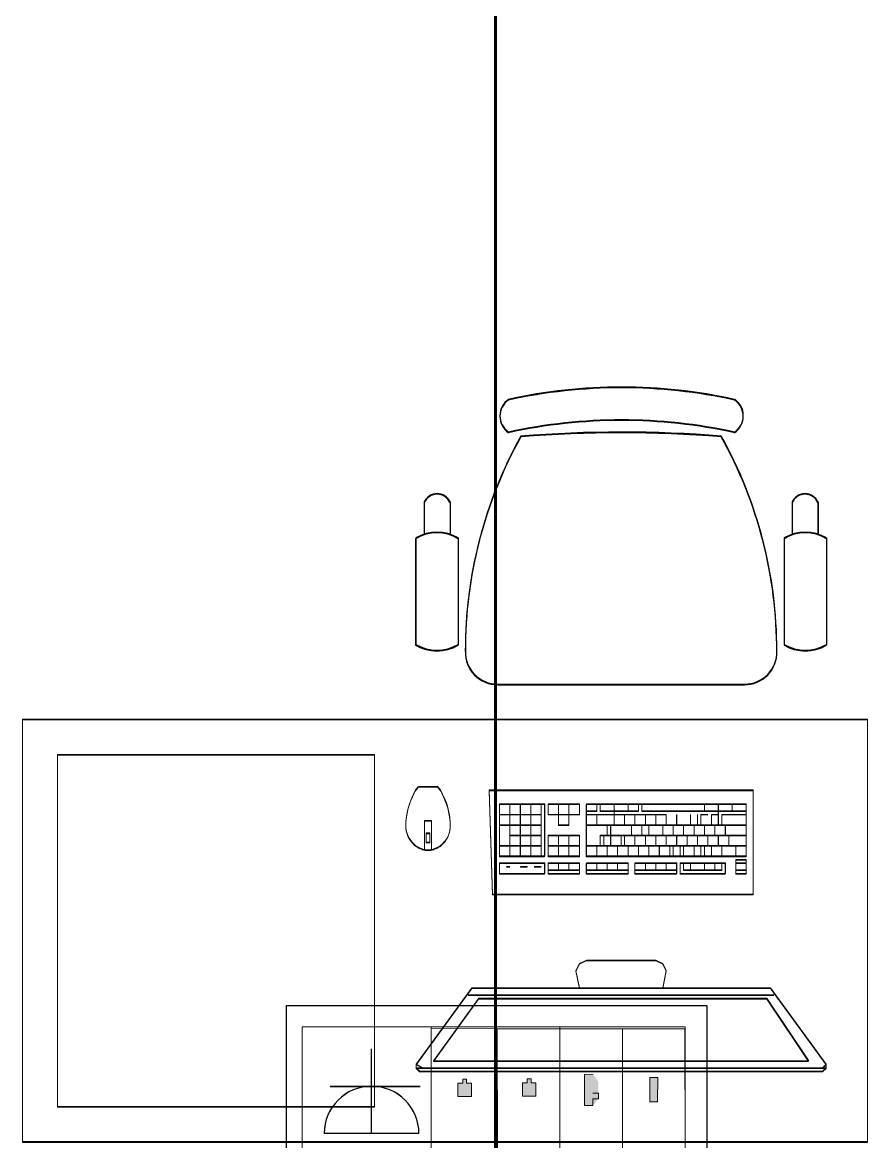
# Model space of a CAD drawing. Header units: millimetres. Extents: x -32 to 417638015, y -35 to 175284279.
# Drawn here: x 216946 to 218146, y 57085 to 58675 of the extents above; entities that cross this region are included whole.
import ezdxf

# ---------------------------------------------------------------- set-up
doc = ezdxf.new("R2010")
doc.units = ezdxf.units.MM
for name, color, linetype, lineweight in [('_ЭМ_В полу', 26, 'Кабель в трубе', 60), ('_ЭМ_ТХобщее_слой', 7, 'Continuous', 30), ('ТХ', 5, 'Continuous', 0), ('ШТРИХОВКА', 252, 'Continuous', 15), ('Электро', 250, 'Continuous', 25), ('ЭОМ_Кабель для СУП', 150, 'Continuous', 9)]:
    doc.layers.add(name, color=color, linetype=linetype, lineweight=lineweight)
for name, color, linetype in [('PDF _СС_розетки', 7, 'Continuous'), ('ВНУТРЯНКА', 1, 'Continuous'), ('ЭОМ_Лотки рабочие', 5, 'Continuous')]:
    doc.layers.add(name, color=color, linetype=linetype)
doc.layers.add('PDF _ЭОМ _розетки', color=7, linetype='Continuous', true_color=0xeb0000)
doc.styles.add('ELine', font='txt.shx')
doc.linetypes.add('TRAY', pattern='A,12.119257,["_",ELine,S=4.5,R=90,X=0,Y=-1.555839],0.750382,["_",ELine,S=4.5,R=0,X=0,Y=-0.805849],1.314849,["_",ELine,S=4.5,R=0,X=0,Y=-0.805849],2.250029,["_",ELine,S=4.5,R=90,X=0,Y=-1.555839],13.565483', length=30)
doc.linetypes.add('Кабель в трубе', pattern='A,8,[133,ltypeshp.shx,S=1,R=0,X=10,Y=1.3],-3,[130,ltypeshp.shx,S=1.5,R=-45,X=-1.5,Y=0],8', length=19)

# ---------------------------------------------------------------- blocks, each defined once
blk = doc.blocks.new('ТХ 1 этаж.')
at = {"color": 252, "linetype": 'Continuous', "true_color": 0x939598}
for p, q in [((55235.2, 4858.9), (55235.2, 4813.3)), ((55272, 4858.8), (55272, 4813.1)), ((55757.7, 4858.8), (55757.7, 4813.1)), ((55794.4, 4858.9), (55794.4, 4813.3)), ((55223.2, 4807.5), (55223.2, 4656.3)), ((55283.4, 4807.5), (55283.4, 4656.3)), ((55746.2, 4807.5), (55746.2, 4656.3)), ((55806.4, 4807.5), (55806.4, 4656.3)), ((55339.7, 4600), (55689.9, 4600))]:
    blk.add_line(p, q, dxfattribs=at)
for centre, radius, start, end in [((55515.5, 4274.3), 747.5, 77.602, 102.3978), ((55370.9, 4981.2), 28.1, 124.2915, 235.7083), ((55660.2, 4981.2), 28.1, 304.2901, 55.7096), ((55515.5, 4227.9), 747.5, 77.602, 102.3978), ((55918.2, 4648.5), 624.5, 150.9068, 180.1215), ((55515.5, 3196), 1761.9, 85.3938, 94.6546), ((55111.4, 4648.5), 624.5, 359.878, 29.1059), ((55253.6, 4850.3), 20.2, 24.8955, 155.3354), ((55776, 4850.4), 20.2, 24.8955, 155.3354), ((55253.3, 4757.4), 58.4, 58.951, 121.0488), ((55776.3, 4757.4), 58.4, 58.951, 121.0488), ((55253.3, 4706.3), 58.4, 238.951, 301.0488), ((55339.1, 4645.4), 45.4, 177.8135, 270.7479), ((55690.5, 4645.4), 45.4, 269.2519, 2.1866), ((55776.3, 4706.3), 58.4, 238.951, 301.0488)]:
    blk.add_arc(centre, radius, start, end, dxfattribs=at)
at = {"layer": 'ТХ', "color": 252, "linetype": 'Continuous', "ltscale": 100, "true_color": 0x939598}
for p, q in [((55228, 4454.4), (55238.7, 4454.4)), ((55238.7, 4454.4), (55253.4, 4454.4)), ((55455.6, 4202.9), (55450.7, 4193)), ((55455.6, 4202.9), (55450.7, 4193)), ((55465.5, 4207.8), (55455.6, 4202.9)), ((55465.5, 4207.8), (55455.6, 4202.9)), ((55465.5, 4207.8), (55514.8, 4207.8)), ((55465.5, 4207.8), (55514.8, 4207.8)), ((55514.8, 4207.8), (55564.1, 4207.8)), ((55514.8, 4207.8), (55564.1, 4207.8)), ((55564.1, 4207.8), (55574, 4202.9)), ((55564.1, 4207.8), (55574, 4202.9)), ((55574, 4202.9), (55578.9, 4193)), ((55574, 4202.9), (55578.9, 4193)), ((55450.7, 4193), (55455.6, 4168.4)), ((55578.9, 4193), (55574, 4168.4))]:
    blk.add_line(p, q, dxfattribs=at)
at = {"layer": 'ТХ', "color": 252, "true_color": 0x939598}
for points in [[(55864.8, 3950), (54664.8, 3950), (54664.8, 4550), (55864.8, 4550)], [(55164.8, 4500), (54714.8, 4500), (54714.8, 4000), (55164.8, 4000)], [(55238, 4375.5), (55238, 4388.4), (55243.4, 4388.4), (55243.4, 4375.5)]]:
    blk.add_lwpolyline(points, close=True, dxfattribs=at)
at = {"layer": 'ТХ', "color": 252, "linetype": 'Continuous', "ltscale": 100, "true_color": 0x939598}
for points in [[(55327.4, 4449.5), (55702.2, 4449.5)], [(55702.2, 4301.5), (55332.4, 4301.5), (55327.4, 4449.5)], [(55702.2, 4449.5), (55702.2, 4301.5)], [(55342.2, 4429.7), (55342.2, 4355.8)], [(55406.3, 4429.7), (55342.2, 4429.7)], [(55342.2, 4429.7), (55342.2, 4370.6)], [(55357, 4429.7), (55342.2, 4429.7)], [(55357, 4370.6), (55357, 4429.7)], [(55357, 4429.7), (55371.8, 4429.7)], [(55357, 4415), (55357, 4429.7)], [(55371.8, 4429.7), (55371.8, 4415)], [(55371.8, 4429.7), (55371.8, 4415)], [(55401.4, 4429.7), (55376.7, 4429.7)], [(55386.6, 4429.7), (55386.6, 4355.8)], [(55401.4, 4415), (55401.4, 4429.7)], [(55406.3, 4355.8), (55406.3, 4429.7)], [(55411.3, 4429.7), (55440.8, 4429.7)], [(55411.3, 4419.9), (55411.3, 4429.7)], [(55411.3, 4429.7), (55411.3, 4415)], [(55455.6, 4429.7), (55411.3, 4429.7)], [(55426, 4415), (55426, 4429.7)], [(55440.8, 4429.7), (55440.8, 4419.9)], [(55440.8, 4400.2), (55440.8, 4429.7)], [(55445.8, 4429.7), (55455.6, 4429.7)], [(55455.6, 4429.7), (55455.6, 4419.9)], [(55455.6, 4415), (55455.6, 4429.7)], [(55465.5, 4429.7), (55465.5, 4355.8)], [(55692.4, 4429.7), (55465.5, 4429.7)], [(55465.5, 4429.7), (55480.3, 4429.7)], [(55465.5, 4419.9), (55465.5, 4429.7)], [(55480.3, 4419.9), (55465.5, 4419.9)], [(55480.3, 4429.7), (55480.3, 4419.9)], [(55485.2, 4429.7), (55505, 4429.7)], [(55485.2, 4419.9), (55485.2, 4429.7)], [(55505, 4419.9), (55485.2, 4419.9)], [(55505, 4429.7), (55539.5, 4429.7)], [(55505, 4429.7), (55505, 4400.2)], [(55505, 4419.9), (55505, 4429.7)], [(55539.5, 4419.9), (55505, 4419.9)], [(55524.7, 4419.9), (55524.7, 4429.7)], [(55524.7, 4429.7), (55524.7, 4419.9)], [(55539.5, 4429.7), (55539.5, 4419.9)], [(55544.4, 4429.7), (55544.4, 4419.9)], [(55633.2, 4429.7), (55544.4, 4429.7)], [(55544.4, 4419.9), (55633.2, 4419.9)], [(55633.2, 4429.7), (55652.9, 4429.7)], [(55633.2, 4419.9), (55633.2, 4429.7)], [(55633.2, 4419.9), (55633.2, 4429.7)], [(55692.4, 4419.9), (55633.2, 4419.9)], [(55652.9, 4429.7), (55692.4, 4429.7)], [(55652.9, 4400.2), (55652.9, 4429.7)], [(55652.9, 4429.7), (55652.9, 4419.9)], [(55672.6, 4429.7), (55672.6, 4419.9)], [(55692.4, 4355.8), (55692.4, 4429.7)], [(55692.4, 4429.7), (55692.4, 4419.9)], [(55342.2, 4415), (55371.8, 4415)], [(55357, 4370.6), (55357, 4415)], [(55371.8, 4370.6), (55371.8, 4415)], [(55371.8, 4415), (55401.4, 4415)], [(55376.7, 4415), (55401.4, 4415)], [(55401.4, 4415), (55401.4, 4370.6)], [(55411.3, 4415), (55426, 4415)], [(55411.3, 4415), (55455.6, 4415)], [(55426, 4400.2), (55426, 4415)], [(55440.8, 4400.2), (55426, 4400.2), (55426, 4415)], [(55440.8, 4415), (55440.8, 4400.2)], [(55465.5, 4400.2), (55465.5, 4415)], [(55505, 4415), (55465.5, 4415)], [(55480.3, 4400.2), (55505, 4400.2), (55505, 4415)], [(55480.3, 4415), (55480.3, 4400.2)], [(55480.3, 4415), (55480.3, 4400.2)], [(55505, 4415), (55534.5, 4415)], [(55519.7, 4400.2), (55519.7, 4415)], [(55534.5, 4400.2), (55534.5, 4415)], [(55534.5, 4415), (55578.9, 4415)], [(55549.3, 4400.2), (55549.3, 4415)], [(55564.1, 4400.2), (55564.1, 4415)], [(55578.9, 4400.2), (55578.9, 4415)], [(55593.7, 4415), (55593.7, 4400.2)], [(55613.4, 4400.2), (55613.4, 4415)], [(55623.3, 4415), (55623.3, 4400.2)], [(55628.2, 4415), (55638.1, 4415)], [(55628.2, 4400.2), (55628.2, 4415)], [(55643, 4415), (55652.9, 4415)], [(55643, 4400.2), (55643, 4415)], [(55657.8, 4415), (55657.8, 4400.2)], [(55692.4, 4415), (55657.8, 4415)], [(55692.4, 4400.2), (55692.4, 4415)], [(55342.2, 4400.2), (55357, 4400.2)], [(55386.6, 4400.2), (55357, 4400.2)], [(55401.4, 4400.2), (55386.6, 4400.2)], [(55440.8, 4400.2), (55426, 4400.2)], [(55465.5, 4400.2), (55495.1, 4400.2)], [(55480.3, 4400.2), (55465.5, 4400.2)], [(55465.5, 4370.6), (55465.5, 4400.2)], [(55495.1, 4400.2), (55495.1, 4385.4), (55485.2, 4385.4), (55485.2, 4370.6)], [(55500, 4385.4), (55500, 4400.2)], [(55500, 4400.2), (55509.9, 4400.2)], [(55623.3, 4400.2), (55505, 4400.2)], [(55509.9, 4400.2), (55618.4, 4400.2)], [(55529.6, 4385.4), (55529.6, 4400.2)], [(55549.3, 4400.2), (55534.5, 4400.2)], [(55544.4, 4385.4), (55544.4, 4400.2)], [(55554.3, 4400.2), (55554.3, 4385.4)], [(55574, 4385.4), (55574, 4400.2)], [(55588.8, 4385.4), (55588.8, 4400.2)], [(55618.4, 4400.2), (55633.2, 4400.2)], [(55618.4, 4385.4), (55618.4, 4400.2)], [(55628.2, 4400.2), (55662.8, 4400.2)], [(55633.2, 4400.2), (55633.2, 4385.4)], [(55648, 4400.2), (55648, 4385.4)], [(55648, 4385.4), (55648, 4400.2)], [(55657.8, 4400.2), (55692.4, 4400.2)], [(55692.4, 4400.2), (55662.8, 4400.2)], [(55662.8, 4400.2), (55662.8, 4385.4)], [(55662.8, 4400.2), (55662.8, 4385.4)], [(55667.7, 4370.6), (55692.4, 4370.6), (55692.4, 4385.4), (55692.4, 4400.2)], [(55357, 4385.4), (55371.8, 4385.4)], [(55371.8, 4385.4), (55401.4, 4385.4)], [(55411.3, 4370.6), (55411.3, 4385.4)], [(55411.3, 4385.4), (55411.3, 4355.8)], [(55411.3, 4385.4), (55455.6, 4385.4)], [(55455.6, 4385.4), (55411.3, 4385.4)], [(55426, 4385.4), (55426, 4370.6)], [(55440.8, 4385.4), (55440.8, 4355.8)], [(55455.6, 4355.8), (55455.6, 4385.4)], [(55455.6, 4385.4), (55455.6, 4370.6)], [(55524.7, 4385.4), (55490.2, 4385.4)], [(55490.2, 4370.6), (55490.2, 4385.4)], [(55500, 4385.4), (55500, 4370.6)], [(55514.8, 4370.6), (55514.8, 4385.4)], [(55519.7, 4370.6), (55519.7, 4385.4)], [(55519.7, 4385.4), (55549.3, 4385.4)], [(55544.4, 4385.4), (55524.7, 4385.4)], [(55534.5, 4385.4), (55534.5, 4370.6)], [(55648, 4385.4), (55544.4, 4385.4)], [(55549.3, 4370.6), (55549.3, 4385.4)], [(55549.3, 4385.4), (55549.3, 4370.6)], [(55564.1, 4370.6), (55564.1, 4385.4)], [(55578.9, 4370.6), (55578.9, 4385.4)], [(55593.7, 4385.4), (55593.7, 4370.6)], [(55593.7, 4370.6), (55593.7, 4385.4)], [(55608.5, 4370.6), (55608.5, 4385.4)], [(55623.3, 4370.6), (55623.3, 4385.4)], [(55662.8, 4385.4), (55638.1, 4385.4)], [(55638.1, 4370.6), (55638.1, 4385.4)], [(55638.1, 4385.4), (55638.1, 4370.6)], [(55652.9, 4385.4), (55667.7, 4385.4)], [(55652.9, 4370.6), (55652.9, 4385.4)], [(55662.8, 4385.4), (55692.4, 4385.4)], [(55667.7, 4385.4), (55667.7, 4370.6)], [(55667.7, 4385.4), (55667.7, 4370.6)], [(55692.4, 4385.4), (55667.7, 4385.4)], [(55342.2, 4370.6), (55386.6, 4370.6)], [(55342.2, 4355.8), (55342.2, 4370.6)], [(55342.2, 4370.6), (55357, 4370.6)], [(55357, 4370.6), (55357, 4355.8)], [(55371.8, 4370.6), (55361.9, 4370.6)], [(55371.8, 4370.6), (55371.8, 4355.8)], [(55401.4, 4370.6), (55376.7, 4370.6)], [(55391.5, 4370.6), (55401.4, 4370.6)], [(55401.4, 4370.6), (55401.4, 4355.8)], [(55411.3, 4355.8), (55411.3, 4370.6)], [(55455.6, 4370.6), (55411.3, 4370.6)], [(55426, 4370.6), (55426, 4355.8)], [(55455.6, 4370.6), (55455.6, 4355.8)], [(55465.5, 4370.6), (55480.3, 4370.6)], [(55465.5, 4355.8), (55465.5, 4370.6)], [(55485.2, 4370.6), (55465.5, 4370.6)], [(55480.3, 4355.8), (55480.3, 4370.6)], [(55480.3, 4370.6), (55495.1, 4370.6)], [(55514.8, 4370.6), (55490.2, 4370.6)], [(55495.1, 4370.6), (55539.5, 4370.6)], [(55495.1, 4355.8), (55495.1, 4370.6)], [(55549.3, 4370.6), (55519.7, 4370.6)], [(55524.7, 4370.6), (55524.7, 4355.8)], [(55608.5, 4370.6), (55539.5, 4370.6)], [(55539.5, 4370.6), (55539.5, 4355.8)], [(55564.1, 4370.6), (55549.3, 4370.6)], [(55569.1, 4370.6), (55569.1, 4355.8)], [(55583.9, 4370.6), (55583.9, 4355.8)], [(55588.8, 4370.6), (55598.7, 4370.6)], [(55588.8, 4355.8), (55588.8, 4370.6)], [(55598.7, 4370.6), (55598.7, 4355.8)], [(55603.6, 4370.6), (55613.4, 4370.6)], [(55603.6, 4355.8), (55603.6, 4370.6)], [(55608.5, 4370.6), (55692.4, 4370.6)], [(55618.4, 4355.8), (55618.4, 4370.6)], [(55628.2, 4370.6), (55628.2, 4355.8)], [(55633.2, 4355.8), (55633.2, 4370.6)], [(55643, 4370.6), (55643, 4355.8)], [(55657.8, 4370.6), (55657.8, 4355.8)], [(55677.6, 4370.6), (55677.6, 4355.8)], [(55677.6, 4355.8), (55677.6, 4370.6)], [(55692.4, 4370.6), (55692.4, 4355.8)], [(55357, 4355.8), (55342.2, 4355.8)], [(55342.2, 4355.8), (55406.3, 4355.8)], [(55342.2, 4345.9), (55342.2, 4331.1)], [(55406.3, 4345.9), (55342.2, 4345.9)], [(55352.1, 4341), (55357, 4341)], [(55357, 4341), (55352.1, 4341)], [(55401.4, 4355.8), (55361.9, 4355.8)], [(55371.8, 4341), (55381.7, 4341)], [(55381.7, 4341), (55371.8, 4341)], [(55401.4, 4341), (55391.5, 4341)], [(55401.4, 4341), (55391.5, 4341)], [(55406.3, 4331.1), (55406.3, 4345.9)], [(55426, 4355.8), (55411.3, 4355.8)], [(55411.3, 4355.8), (55455.6, 4355.8)], [(55411.3, 4345.9), (55455.6, 4345.9)], [(55455.6, 4345.9), (55411.3, 4345.9)], [(55411.3, 4336), (55411.3, 4345.9)], [(55411.3, 4345.9), (55411.3, 4331.1)], [(55440.8, 4355.8), (55426, 4355.8)], [(55426, 4345.9), (55426, 4336)], [(55440.8, 4345.9), (55440.8, 4336)], [(55455.6, 4355.8), (55445.8, 4355.8)], [(55455.6, 4345.9), (55455.6, 4336)], [(55455.6, 4331.1), (55455.6, 4345.9)], [(55465.5, 4355.8), (55692.4, 4355.8)], [(55495.1, 4355.8), (55465.5, 4355.8)], [(55495.1, 4345.9), (55495.1, 4336), (55465.5, 4336)], [(55465.5, 4345.9), (55495.1, 4345.9)], [(55465.5, 4336), (55465.5, 4345.9), (55465.5, 4331.1)], [(55524.7, 4345.9), (55465.5, 4345.9)], [(55480.3, 4336), (55480.3, 4345.9)], [(55509.9, 4355.8), (55495.1, 4355.8)], [(55495.1, 4345.9), (55509.9, 4345.9)], [(55524.7, 4355.8), (55509.9, 4355.8)], [(55509.9, 4345.9), (55524.7, 4345.9)], [(55509.9, 4345.9), (55509.9, 4336)], [(55539.5, 4355.8), (55524.7, 4355.8)], [(55524.7, 4345.9), (55524.7, 4336)], [(55524.7, 4331.1), (55524.7, 4345.9)], [(55534.5, 4345.9), (55559.2, 4345.9)], [(55534.5, 4336), (55534.5, 4345.9)], [(55534.5, 4345.9), (55534.5, 4331.1)], [(55593.7, 4345.9), (55534.5, 4345.9)], [(55549.3, 4336), (55549.3, 4345.9)], [(55564.1, 4336), (55564.1, 4345.9), (55593.7, 4345.9)], [(55578.9, 4336), (55578.9, 4345.9)], [(55613.4, 4355.8), (55588.8, 4355.8)], [(55593.7, 4345.9), (55593.7, 4336)], [(55593.7, 4331.1), (55593.7, 4345.9)], [(55662.8, 4345.9), (55598.7, 4345.9)], [(55598.7, 4345.9), (55598.7, 4331.1)], [(55603.6, 4336), (55603.6, 4345.9)], [(55603.6, 4345.9), (55657.8, 4345.9)], [(55613.4, 4345.9), (55613.4, 4336)], [(55643, 4355.8), (55618.4, 4355.8)], [(55633.2, 4336), (55633.2, 4345.9)], [(55657.8, 4355.8), (55648, 4355.8)], [(55648, 4336), (55648, 4345.9)], [(55657.8, 4345.9), (55657.8, 4336)], [(55692.4, 4355.8), (55662.8, 4355.8)], [(55662.8, 4331.1), (55662.8, 4345.9)], [(55677.6, 4350.8), (55692.4, 4350.8)], [(55677.6, 4331.1), (55677.6, 4350.8)], [(55677.6, 4345.9), (55692.4, 4345.9)], [(55677.6, 4336), (55677.6, 4345.9)], [(55692.4, 4350.8), (55692.4, 4331.1)], [(55692.4, 4345.9), (55692.4, 4336)], [(55342.2, 4331.1), (55406.3, 4331.1)], [(55455.6, 4336), (55411.3, 4336)], [(55411.3, 4331.1), (55455.6, 4331.1)], [(55465.5, 4331.1), (55524.7, 4331.1)], [(55524.7, 4336), (55495.1, 4336)], [(55564.1, 4336), (55534.5, 4336)], [(55534.5, 4331.1), (55593.7, 4331.1)], [(55593.7, 4336), (55564.1, 4336)], [(55598.7, 4331.1), (55662.8, 4331.1)], [(55657.8, 4336), (55603.6, 4336)], [(55692.4, 4336), (55677.6, 4336)], [(55692.4, 4331.1), (55677.6, 4331.1)], [(55731.8, 4158.5), (55514.8, 4158.5), (55297.8, 4158.5)], [(55223.9, 4059.9), (55233.7, 4055), (55514.8, 4055), (55800.8, 4055), (55805.8, 4059.9)], [(55223.9, 4055), (55233.7, 4055), (55514.8, 4055), (55795.9, 4055), (55805.8, 4055)]]:
    blk.add_lwpolyline(points, dxfattribs=at)
at = {"layer": 'ТХ', "color": 252, "true_color": 0x939598}
blk.add_lwpolyline([(55245.7, 4364.8), (55245.7, 4406.1), (55235.8, 4406.1), (55235.8, 4364.8)], dxfattribs=at)
at = {"layer": 'ТХ', "color": 252, "linetype": 'Continuous', "ltscale": 100, "true_color": 0x939598}
for points in [[(55603.6, 4400.2), (55603.6, 4385.4)], [(55509.9, 4370.6), (55509.9, 4355.8)], [(55554.3, 4370.6), (55554.3, 4355.8)], [(55717, 4168.4), (55514.8, 4168.4), (55317.6, 4168.4), (55307.7, 4168.4), (55302.8, 4168.4), (55223.9, 4059.9), (55223.9, 4055), (55228.8, 4050), (55514.8, 4050), (55800.8, 4050), (55805.8, 4055), (55805.8, 4059.9), (55726.9, 4168.4)], [(55514.8, 4064.8), (55781.1, 4064.8), (55721.9, 4153.6), (55514.8, 4153.6), (55312.6, 4153.6), (55248.5, 4064.8)]]:
    blk.add_lwpolyline(points, close=True, dxfattribs=at)
for centre, radius, start, end in [((55252.7, 4428.2), 36.4, 135, 144.2175), ((55228, 4452.8), 1.61, 90, 135), ((55253.4, 4452.8), 1.61, 45, 90), ((55228.8, 4428.2), 36.4, 35.7825, 45), ((55306.8, 4398.8), 97.6, 155.2785, 180), ((55477.7, 4320.1), 285.7, 153.4349, 155.2785), ((55232.4, 4442.8), 11.5, 144.2175, 153.4349), ((55249.1, 4442.8), 11.5, 26.5651, 35.7825), ((55003.7, 4320.1), 285.7, 24.7215, 26.5651), ((55174.6, 4398.8), 97.6, 0, 24.7215), ((55244, 4398.8), 34.8, 180, 222.0469), ((55237.5, 4398.8), 34.8, 317.9531, 0), ((55294.3, 4444.2), 102.6, 222.0469, 225), ((55187.1, 4444.2), 102.6, 315, 317.9531), ((55229.3, 4379.1), 10.5, 225, 234.2175), ((55241.1, 4395.5), 30.7, 234.2175, 243.4349), ((55248.4, 4410.2), 47.1, 243.4349, 250.8758), ((55240.7, 4388.1), 23.8, 250.8758, 270), ((55240.7, 4388.1), 23.8, 270, 289.1242), ((55233.1, 4410.2), 47.1, 289.1242, 296.5651), ((55240.4, 4395.5), 30.7, 296.5651, 305.7825), ((55252.2, 4379.1), 10.5, 305.7825, 315)]:
    blk.add_arc(centre, radius, start, end, dxfattribs=at)
blk = doc.blocks.new('1 этаж')
at = {"layer": 'ЭОМ_Лотки рабочие'}
blk.add_blockref('ТХ 1 этаж.', (-6856.492, 1554.379), dxfattribs=at)
blk = doc.blocks.new('_ЭМ_ТХ2_1этаж')
at = {"color": 252, "linetype": 'Continuous', "true_color": 0x939598}
for p, q in [((166383.1, -64334.6), (166383.1, -64380.2)), ((166419.9, -64334.7), (166419.9, -64380.4)), ((166905.5, -64334.7), (166905.6, -64380.4)), ((166942.3, -64334.6), (166942.3, -64380.3)), ((166371.1, -64386), (166371.1, -64537.2)), ((166431.3, -64386), (166431.3, -64537.2)), ((166894.1, -64386), (166894.1, -64537.2)), ((166954.3, -64386), (166954.3, -64537.2)), ((166487.6, -64593.5), (166837.8, -64593.5))]:
    blk.add_line(p, q, dxfattribs=at)
for centre, radius, start, end in [((166663.4, -64919.2), 747.5, 77.602, 102.3978), ((166518.8, -64212.3), 28.1, 124.2915, 235.7083), ((166808.1, -64212.3), 28.1, 304.2901, 55.7096), ((166663.4, -64965.7), 747.5, 77.602, 102.3978), ((167066.1, -64545), 624.5, 150.9068, 180.1215), ((166663.4, -65997.5), 1761.9, 85.3938, 94.6546), ((166259.3, -64545), 624.5, 359.878, 29.1059), ((166401.5, -64343.2), 20.2, 24.8955, 155.3354), ((166923.9, -64343.2), 20.2, 24.8955, 155.3354), ((166401.2, -64436.1), 58.4, 58.951, 121.0488), ((166924.2, -64436.1), 58.4, 58.951, 121.0488), ((166401.2, -64487.2), 58.4, 238.951, 301.0488), ((166487, -64548.1), 45.4, 177.8135, 270.7479), ((166838.4, -64548.1), 45.4, 269.2519, 2.1866), ((166924.2, -64487.2), 58.4, 238.951, 301.0488)]:
    blk.add_arc(centre, radius, start, end, dxfattribs=at)
at = {"layer": 'ТХ', "color": 252, "linetype": 'Continuous', "ltscale": 100, "true_color": 0x939598}
for p, q in [((166375.9, -64739.1), (166386.5, -64739.1)), ((166386.5, -64739.1), (166401.3, -64739.1)), ((166603.5, -64990.6), (166598.6, -65000.5)), ((166603.5, -64990.6), (166598.6, -65000.5)), ((166613.4, -64985.7), (166603.5, -64990.6)), ((166613.4, -64985.7), (166603.5, -64990.6)), ((166613.4, -64985.7), (166662.7, -64985.7)), ((166613.4, -64985.7), (166662.7, -64985.7)), ((166662.7, -64985.7), (166712, -64985.7)), ((166662.7, -64985.7), (166712, -64985.7)), ((166712, -64985.7), (166721.9, -64990.6)), ((166712, -64985.7), (166721.9, -64990.6)), ((166721.9, -64990.6), (166726.8, -65000.5)), ((166721.9, -64990.6), (166726.8, -65000.5)), ((166598.6, -65000.5), (166603.5, -65025.1)), ((166726.8, -65000.5), (166721.9, -65025.1))]:
    blk.add_line(p, q, dxfattribs=at)
at = {"layer": 'ТХ', "color": 252, "true_color": 0x939598}
for points in [[(167012.7, -65243.5), (165812.7, -65243.5), (165812.7, -64643.5), (167012.7, -64643.5)], [(166312.7, -64693.5), (165862.7, -64693.5), (165862.7, -65193.5), (166312.7, -65193.5)], [(166385.9, -64818), (166385.9, -64805.1), (166391.3, -64805.1), (166391.3, -64818)]]:
    blk.add_lwpolyline(points, close=True, dxfattribs=at)
at = {"layer": 'ТХ', "color": 252, "linetype": 'Continuous', "ltscale": 100, "true_color": 0x939598}
for points in [[(166475.3, -64744), (166850.1, -64744)], [(166850.1, -64892), (166480.2, -64892), (166475.3, -64744)], [(166850.1, -64744), (166850.1, -64892)], [(166490.1, -64763.8), (166490.1, -64837.7)], [(166554.2, -64763.8), (166490.1, -64763.8)], [(166490.1, -64763.8), (166490.1, -64822.9)], [(166504.9, -64763.8), (166490.1, -64763.8)], [(166504.9, -64822.9), (166504.9, -64763.8)], [(166504.9, -64763.8), (166519.7, -64763.8)], [(166504.9, -64778.6), (166504.9, -64763.8)], [(166519.7, -64763.8), (166519.7, -64778.6)], [(166519.7, -64763.8), (166519.7, -64778.6)], [(166549.3, -64763.8), (166524.6, -64763.8)], [(166534.5, -64763.8), (166534.5, -64837.7)], [(166549.3, -64778.6), (166549.3, -64763.8)], [(166554.2, -64837.7), (166554.2, -64763.8)], [(166559.1, -64763.8), (166588.7, -64763.8)], [(166559.1, -64773.6), (166559.1, -64763.8)], [(166559.1, -64763.8), (166559.1, -64778.6)], [(166603.5, -64763.8), (166559.1, -64763.8)], [(166573.9, -64778.6), (166573.9, -64763.8)], [(166588.7, -64763.8), (166588.7, -64773.6)], [(166588.7, -64793.4), (166588.7, -64763.8)], [(166593.7, -64763.8), (166603.5, -64763.8)], [(166603.5, -64763.8), (166603.5, -64773.6)], [(166603.5, -64778.6), (166603.5, -64763.8)], [(166613.4, -64763.8), (166613.4, -64837.7)], [(166840.2, -64763.8), (166613.4, -64763.8)], [(166613.4, -64763.8), (166628.2, -64763.8)], [(166613.4, -64773.6), (166613.4, -64763.8)], [(166628.2, -64763.8), (166628.2, -64773.6)], [(166633.1, -64763.8), (166652.8, -64763.8)], [(166633.1, -64773.6), (166633.1, -64763.8)], [(166652.8, -64763.8), (166687.4, -64763.8)], [(166652.8, -64763.8), (166652.8, -64793.4)], [(166652.8, -64773.6), (166652.8, -64763.8)], [(166672.6, -64773.6), (166672.6, -64763.8)], [(166672.6, -64763.8), (166672.6, -64773.6)], [(166687.4, -64763.8), (166687.4, -64773.6)], [(166692.3, -64763.8), (166692.3, -64773.6)], [(166781.1, -64763.8), (166692.3, -64763.8)], [(166781.1, -64763.8), (166800.8, -64763.8)], [(166781.1, -64773.6), (166781.1, -64763.8)], [(166781.1, -64773.6), (166781.1, -64763.8)], [(166800.8, -64763.8), (166840.2, -64763.8)], [(166800.8, -64793.4), (166800.8, -64763.8)], [(166800.8, -64763.8), (166800.8, -64773.6)], [(166820.5, -64763.8), (166820.5, -64773.6)], [(166840.2, -64837.7), (166840.2, -64763.8)], [(166840.2, -64763.8), (166840.2, -64773.6)], [(166490.1, -64778.6), (166519.7, -64778.6)], [(166504.9, -64822.9), (166504.9, -64778.6)], [(166519.7, -64822.9), (166519.7, -64778.6)], [(166519.7, -64778.6), (166549.3, -64778.6)], [(166524.6, -64778.6), (166549.3, -64778.6)], [(166549.3, -64778.6), (166549.3, -64822.9)], [(166559.1, -64778.6), (166573.9, -64778.6)], [(166559.1, -64778.6), (166603.5, -64778.6)], [(166573.9, -64793.4), (166573.9, -64778.6)], [(166588.7, -64793.4), (166573.9, -64793.4), (166573.9, -64778.6)], [(166588.7, -64778.6), (166588.7, -64793.4)], [(166628.2, -64773.6), (166613.4, -64773.6)], [(166613.4, -64793.4), (166613.4, -64778.6)], [(166652.8, -64778.6), (166613.4, -64778.6)], [(166628.2, -64793.4), (166652.8, -64793.4), (166652.8, -64778.6)], [(166628.2, -64778.6), (166628.2, -64793.4)], [(166628.2, -64778.6), (166628.2, -64793.4)], [(166652.8, -64773.6), (166633.1, -64773.6)], [(166687.4, -64773.6), (166652.8, -64773.6)], [(166652.8, -64778.6), (166682.4, -64778.6)], [(166667.6, -64793.4), (166667.6, -64778.6)], [(166682.4, -64793.4), (166682.4, -64778.6)], [(166682.4, -64778.6), (166726.8, -64778.6)], [(166692.3, -64773.6), (166781.1, -64773.6)], [(166697.2, -64793.4), (166697.2, -64778.6)], [(166712, -64793.4), (166712, -64778.6)], [(166726.8, -64793.4), (166726.8, -64778.6)], [(166741.6, -64778.6), (166741.6, -64793.4)], [(166761.3, -64793.4), (166761.3, -64778.6)], [(166771.2, -64778.6), (166771.2, -64793.4)], [(166776.1, -64778.6), (166786, -64778.6)], [(166776.1, -64793.4), (166776.1, -64778.6)], [(166840.2, -64773.6), (166781.1, -64773.6)], [(166790.9, -64778.6), (166800.8, -64778.6)], [(166790.9, -64793.4), (166790.9, -64778.6)], [(166805.7, -64778.6), (166805.7, -64793.4)], [(166840.2, -64778.6), (166805.7, -64778.6)], [(166840.2, -64793.4), (166840.2, -64778.6)], [(166490.1, -64793.4), (166504.9, -64793.4)], [(166534.5, -64793.4), (166504.9, -64793.4)], [(166549.3, -64793.4), (166534.5, -64793.4)], [(166588.7, -64793.4), (166573.9, -64793.4)], [(166613.4, -64793.4), (166643, -64793.4)], [(166628.2, -64793.4), (166613.4, -64793.4)], [(166613.4, -64822.9), (166613.4, -64793.4)], [(166643, -64793.4), (166643, -64808.1), (166633.1, -64808.1), (166633.1, -64822.9)], [(166647.9, -64808.1), (166647.9, -64793.4)], [(166647.9, -64793.4), (166657.8, -64793.4)], [(166771.2, -64793.4), (166652.8, -64793.4)], [(166657.8, -64793.4), (166766.3, -64793.4)], [(166677.5, -64808.1), (166677.5, -64793.4)], [(166697.2, -64793.4), (166682.4, -64793.4)], [(166692.3, -64808.1), (166692.3, -64793.4)], [(166702.2, -64793.4), (166702.2, -64808.1)], [(166721.9, -64808.1), (166721.9, -64793.4)], [(166736.7, -64808.1), (166736.7, -64793.4)], [(166766.3, -64793.4), (166781.1, -64793.4)], [(166766.3, -64808.1), (166766.3, -64793.4)], [(166776.1, -64793.4), (166810.7, -64793.4)], [(166781.1, -64793.4), (166781.1, -64808.1)], [(166795.9, -64793.4), (166795.9, -64808.1)], [(166795.9, -64808.1), (166795.9, -64793.4)], [(166805.7, -64793.4), (166840.2, -64793.4)], [(166840.2, -64793.4), (166810.7, -64793.4)], [(166810.7, -64793.4), (166810.7, -64808.1)], [(166810.7, -64793.4), (166810.7, -64808.1)], [(166815.6, -64822.9), (166840.2, -64822.9), (166840.2, -64808.1), (166840.2, -64793.4)], [(166504.9, -64808.1), (166519.7, -64808.1)], [(166519.7, -64808.1), (166549.3, -64808.1)], [(166559.1, -64822.9), (166559.1, -64808.1)], [(166559.1, -64808.1), (166559.1, -64837.7)], [(166559.1, -64808.1), (166603.5, -64808.1)], [(166603.5, -64808.1), (166559.1, -64808.1)], [(166573.9, -64808.1), (166573.9, -64822.9)], [(166588.7, -64808.1), (166588.7, -64837.7)], [(166603.5, -64837.7), (166603.5, -64808.1)], [(166603.5, -64808.1), (166603.5, -64822.9)], [(166672.6, -64808.1), (166638, -64808.1)], [(166638, -64822.9), (166638, -64808.1)], [(166647.9, -64808.1), (166647.9, -64822.9)], [(166662.7, -64822.9), (166662.7, -64808.1)], [(166667.6, -64822.9), (166667.6, -64808.1)], [(166667.6, -64808.1), (166697.2, -64808.1)], [(166692.3, -64808.1), (166672.6, -64808.1)], [(166682.4, -64808.1), (166682.4, -64822.9)], [(166795.9, -64808.1), (166692.3, -64808.1)], [(166697.2, -64822.9), (166697.2, -64808.1)], [(166697.2, -64808.1), (166697.2, -64822.9)], [(166712, -64822.9), (166712, -64808.1)], [(166726.8, -64822.9), (166726.8, -64808.1)], [(166741.6, -64808.1), (166741.6, -64822.9)], [(166741.6, -64822.9), (166741.6, -64808.1)], [(166756.4, -64822.9), (166756.4, -64808.1)], [(166771.2, -64822.9), (166771.2, -64808.1)], [(166810.7, -64808.1), (166786, -64808.1)], [(166786, -64822.9), (166786, -64808.1)], [(166786, -64808.1), (166786, -64822.9)], [(166800.8, -64808.1), (166815.6, -64808.1)], [(166800.8, -64822.9), (166800.8, -64808.1)], [(166810.7, -64808.1), (166840.2, -64808.1)], [(166815.6, -64808.1), (166815.6, -64822.9)], [(166815.6, -64808.1), (166815.6, -64822.9)], [(166840.2, -64808.1), (166815.6, -64808.1)], [(166490.1, -64822.9), (166534.5, -64822.9)], [(166490.1, -64837.7), (166490.1, -64822.9)], [(166490.1, -64822.9), (166504.9, -64822.9)], [(166504.9, -64822.9), (166504.9, -64837.7)], [(166519.7, -64822.9), (166509.8, -64822.9)], [(166519.7, -64822.9), (166519.7, -64837.7)], [(166549.3, -64822.9), (166524.6, -64822.9)], [(166539.4, -64822.9), (166549.3, -64822.9)], [(166549.3, -64822.9), (166549.3, -64837.7)], [(166559.1, -64837.7), (166559.1, -64822.9)], [(166603.5, -64822.9), (166559.1, -64822.9)], [(166573.9, -64822.9), (166573.9, -64837.7)], [(166603.5, -64822.9), (166603.5, -64837.7)], [(166613.4, -64822.9), (166628.2, -64822.9)], [(166613.4, -64837.7), (166613.4, -64822.9)], [(166633.1, -64822.9), (166613.4, -64822.9)], [(166628.2, -64837.7), (166628.2, -64822.9)], [(166628.2, -64822.9), (166643, -64822.9)], [(166662.7, -64822.9), (166638, -64822.9)], [(166643, -64822.9), (166687.4, -64822.9)], [(166643, -64837.7), (166643, -64822.9)], [(166697.2, -64822.9), (166667.6, -64822.9)], [(166672.6, -64822.9), (166672.6, -64837.7)], [(166756.4, -64822.9), (166687.4, -64822.9)], [(166687.4, -64822.9), (166687.4, -64837.7)], [(166712, -64822.9), (166697.2, -64822.9)], [(166717, -64822.9), (166717, -64837.7)], [(166731.7, -64822.9), (166731.7, -64837.7)], [(166736.7, -64822.9), (166746.5, -64822.9)], [(166736.7, -64837.7), (166736.7, -64822.9)], [(166746.5, -64822.9), (166746.5, -64837.7)], [(166751.5, -64822.9), (166761.3, -64822.9)], [(166751.5, -64837.7), (166751.5, -64822.9)], [(166756.4, -64822.9), (166840.2, -64822.9)], [(166766.3, -64837.7), (166766.3, -64822.9)], [(166776.1, -64822.9), (166776.1, -64837.7)], [(166781.1, -64837.7), (166781.1, -64822.9)], [(166790.9, -64822.9), (166790.9, -64837.7)], [(166805.7, -64822.9), (166805.7, -64837.7)], [(166825.4, -64822.9), (166825.4, -64837.7)], [(166825.4, -64837.7), (166825.4, -64822.9)], [(166840.2, -64822.9), (166840.2, -64837.7)], [(166504.9, -64837.7), (166490.1, -64837.7)], [(166490.1, -64837.7), (166554.2, -64837.7)], [(166490.1, -64847.6), (166490.1, -64862.4)], [(166554.2, -64847.6), (166490.1, -64847.6)], [(166549.3, -64837.7), (166509.8, -64837.7)], [(166554.2, -64862.4), (166554.2, -64847.6)], [(166573.9, -64837.7), (166559.1, -64837.7)], [(166559.1, -64837.7), (166603.5, -64837.7)], [(166559.1, -64847.6), (166603.5, -64847.6)], [(166603.5, -64847.6), (166559.1, -64847.6)], [(166559.1, -64857.5), (166559.1, -64847.6)], [(166559.1, -64847.6), (166559.1, -64862.4)], [(166588.7, -64837.7), (166573.9, -64837.7)], [(166573.9, -64847.6), (166573.9, -64857.5)], [(166588.7, -64847.6), (166588.7, -64857.5)], [(166603.5, -64837.7), (166593.7, -64837.7)], [(166603.5, -64847.6), (166603.5, -64857.5)], [(166603.5, -64862.4), (166603.5, -64847.6)], [(166613.4, -64837.7), (166840.2, -64837.7)], [(166643, -64837.7), (166613.4, -64837.7)], [(166643, -64847.6), (166643, -64857.5), (166613.4, -64857.5)], [(166613.4, -64847.6), (166643, -64847.6)], [(166613.4, -64857.5), (166613.4, -64847.6), (166613.4, -64862.4)], [(166672.6, -64847.6), (166613.4, -64847.6)], [(166628.2, -64857.5), (166628.2, -64847.6)], [(166657.8, -64837.7), (166643, -64837.7)], [(166643, -64847.6), (166657.8, -64847.6)], [(166672.6, -64837.7), (166657.8, -64837.7)], [(166657.8, -64847.6), (166672.6, -64847.6)], [(166657.8, -64847.6), (166657.8, -64857.5)], [(166687.4, -64837.7), (166672.6, -64837.7)], [(166672.6, -64847.6), (166672.6, -64857.5)], [(166672.6, -64862.4), (166672.6, -64847.6)], [(166682.4, -64847.6), (166707.1, -64847.6)], [(166682.4, -64857.5), (166682.4, -64847.6)], [(166682.4, -64847.6), (166682.4, -64862.4)], [(166741.6, -64847.6), (166682.4, -64847.6)], [(166697.2, -64857.5), (166697.2, -64847.6)], [(166712, -64857.5), (166712, -64847.6), (166741.6, -64847.6)], [(166726.8, -64857.5), (166726.8, -64847.6)], [(166761.3, -64837.7), (166736.7, -64837.7)], [(166741.6, -64847.6), (166741.6, -64857.5)], [(166741.6, -64862.4), (166741.6, -64847.6)], [(166810.7, -64847.6), (166746.5, -64847.6)], [(166746.5, -64847.6), (166746.5, -64862.4)], [(166751.5, -64857.5), (166751.5, -64847.6)], [(166751.5, -64847.6), (166805.7, -64847.6)], [(166761.3, -64847.6), (166761.3, -64857.5)], [(166790.9, -64837.7), (166766.3, -64837.7)], [(166781.1, -64857.5), (166781.1, -64847.6)], [(166805.7, -64837.7), (166795.9, -64837.7)], [(166795.9, -64857.5), (166795.9, -64847.6)], [(166805.7, -64847.6), (166805.7, -64857.5)], [(166840.2, -64837.7), (166810.7, -64837.7)], [(166810.7, -64862.4), (166810.7, -64847.6)], [(166825.4, -64842.7), (166840.2, -64842.7)], [(166825.4, -64862.4), (166825.4, -64842.7)], [(166825.4, -64847.6), (166840.2, -64847.6)], [(166825.4, -64857.5), (166825.4, -64847.6)], [(166840.2, -64842.7), (166840.2, -64862.4)], [(166840.2, -64847.6), (166840.2, -64857.5)], [(166490.1, -64862.4), (166554.2, -64862.4)], [(166500, -64852.5), (166504.9, -64852.5)], [(166504.9, -64852.5), (166500, -64852.5)], [(166519.7, -64852.5), (166529.6, -64852.5)], [(166529.6, -64852.5), (166519.7, -64852.5)], [(166549.3, -64852.5), (166539.4, -64852.5)], [(166549.3, -64852.5), (166539.4, -64852.5)], [(166603.5, -64857.5), (166559.1, -64857.5)], [(166559.1, -64862.4), (166603.5, -64862.4)], [(166613.4, -64862.4), (166672.6, -64862.4)], [(166672.6, -64857.5), (166643, -64857.5)], [(166712, -64857.5), (166682.4, -64857.5)], [(166682.4, -64862.4), (166741.6, -64862.4)], [(166741.6, -64857.5), (166712, -64857.5)], [(166746.5, -64862.4), (166810.7, -64862.4)], [(166805.7, -64857.5), (166751.5, -64857.5)], [(166840.2, -64857.5), (166825.4, -64857.5)], [(166840.2, -64862.4), (166825.4, -64862.4)], [(166879.7, -65035), (166662.7, -65035), (166445.7, -65035)], [(166371.7, -65133.6), (166381.6, -65138.6), (166662.7, -65138.6), (166948.7, -65138.6), (166953.7, -65133.6)], [(166371.7, -65138.6), (166381.6, -65138.6), (166662.7, -65138.6), (166943.8, -65138.6), (166953.7, -65138.6)]]:
    blk.add_lwpolyline(points, dxfattribs=at)
at = {"layer": 'ТХ', "color": 252, "true_color": 0x939598}
blk.add_lwpolyline([(166393.6, -64828.7), (166393.6, -64787.4), (166383.7, -64787.4), (166383.7, -64828.7)], dxfattribs=at)
at = {"layer": 'ТХ', "color": 252, "linetype": 'Continuous', "ltscale": 100, "true_color": 0x939598}
for points in [[(166751.5, -64793.4), (166751.5, -64808.1)], [(166657.8, -64822.9), (166657.8, -64837.7)], [(166702.2, -64822.9), (166702.2, -64837.7)], [(166864.9, -65025.1), (166662.7, -65025.1), (166465.4, -65025.1), (166455.6, -65025.1), (166450.7, -65025.1), (166371.7, -65133.6), (166371.7, -65138.6), (166376.7, -65143.5), (166662.7, -65143.5), (166948.7, -65143.5), (166953.7, -65138.6), (166953.7, -65133.6), (166874.8, -65025.1)], [(166662.7, -65128.7), (166929, -65128.7), (166869.8, -65039.9), (166662.7, -65039.9), (166460.5, -65039.9), (166396.4, -65128.7)]]:
    blk.add_lwpolyline(points, close=True, dxfattribs=at)
for centre, radius, start, end in [((166625.6, -64873.4), 285.7, 153.4349, 155.2785), ((166380.3, -64750.7), 11.5, 144.2175, 153.4349), ((166400.5, -64765.3), 36.4, 135, 144.2175), ((166375.9, -64740.7), 1.61, 90, 135), ((166401.3, -64740.7), 1.61, 45, 90), ((166376.7, -64765.3), 36.4, 35.7825, 45), ((166397, -64750.7), 11.5, 26.5651, 35.7825), ((166151.6, -64873.4), 285.7, 24.7215, 26.5651), ((166454.7, -64794.7), 97.6, 155.2785, 180), ((166322.5, -64794.7), 97.6, 0, 24.7215), ((166391.9, -64794.7), 34.8, 180, 222.0469), ((166385.4, -64794.7), 34.8, 317.9531, 0), ((166442.2, -64749.3), 102.6, 222.0469, 225), ((166377.1, -64814.4), 10.5, 225, 234.2175), ((166388.9, -64798), 30.7, 234.2175, 243.4349), ((166396.3, -64783.3), 47.1, 243.4349, 250.8758), ((166388.6, -64805.4), 23.8, 250.8758, 270), ((166388.6, -64805.4), 23.8, 270, 289.1242), ((166381, -64783.3), 47.1, 289.1242, 296.5651), ((166388.3, -64798), 30.7, 296.5651, 305.7825), ((166400.1, -64814.4), 10.5, 305.7825, 315), ((166335, -64749.3), 102.6, 315, 317.9531)]:
    blk.add_arc(centre, radius, start, end, dxfattribs=at)
blk = doc.blocks.new('розетк для люка')
at = {"layer": 'ВНУТРЯНКА', "color": 5, "lineweight": 30, "ltscale": 100, "transparency": 33554687}
blk.add_line((-67.1, -58.8), (-67.1, 69), dxfattribs=at)
at = {"layer": 'Электро', "color": 5, "lineweight": 30, "transparency": 33554687}
for p, q in [((0, 67.3), (0, -67.3)), ((0, 0), (-120.1, 0))]:
    blk.add_line(p, q, dxfattribs=at)
blk.add_ellipse((0.1, 0), major_axis=(47.6, 47.6), ratio=1, start_param=0.787621, end_param=3.924768, dxfattribs=at)
blk = doc.blocks.new('Люк на 6 мест')
h = blk.add_hatch(color=256)
h.dxf.hatch_style = 1
h.paths.add_polyline_path([(-284.6, 515.7), (-284.6, 526.8), (-319.2, 527), (-319.2, 515.9)])
h = blk.add_hatch(color=256)
h.dxf.hatch_style = 1
h.paths.add_polyline_path([(-323.7, 435.1), (-323.7, 435.1), (-313, 442.8), (-289.1, 442.7), (-279.4, 435), (-279.4, 435), (-279.3, 422.8), (-323.6, 422.8)])
h = blk.add_hatch(color=256)
h.dxf.hatch_style = 1
h.paths.add_polyline_path([(-311.7, 334.8), (-311.7, 341.7), (-317.2, 341.7), (-317.3, 347.2), (-311.8, 347.2), (-311.8, 354.1), (-292.5, 354.1), (-292.5, 334.9)])
h = blk.add_hatch(color=256)
h.dxf.hatch_style = 1
h.paths.add_polyline_path([(-311.3, 243.2), (-311.3, 250.1), (-316.8, 250.1), (-316.8, 255.6), (-311.3, 255.6), (-311.3, 262.4), (-292, 262.5), (-292, 243.2)])
for p, q in [((-323.6, 422.8), (-323.7, 435.1)), ((-323.7, 435.1), (-323.7, 435.1)), ((-289.1, 442.7), (-296.8, 442.7)), ((-296.8, 442.7), (-296.8, 435)), ((-289.1, 435), (-289.1, 442.7)), ((-289.1, 435), (-279.4, 435)), ((-279.4, 435), (-279.3, 422.8)), ((-279.3, 422.8), (-323.6, 422.8))]:
    blk.add_line(p, q)
for points in [[(-215.5, 477.1), (-388.3, 476.8), (-388.3, 565.7), (-215.5, 566)], [(-284.6, 526.8), (-284.6, 515.7), (-319.2, 515.9), (-319.2, 527)], [(-215.5, 388.2), (-388.3, 387.9), (-388.3, 476.8), (-215.5, 477.1)], [(-215.5, 299.3), (-388.3, 299), (-388.3, 387.9), (-215.5, 388.2)], [(-215.8, 205.5), (-388.7, 205.1), (-388.3, 299), (-215.5, 299.3)]]:
    blk.add_lwpolyline(points, close=True)
for points in [[(-311.8, 347.2), (-311.8, 354.1), (-292.5, 354.1)], [(-292.5, 354.1), (-292.5, 334.9), (-311.7, 334.8), (-311.7, 341.7)], [(-311.8, 347.2), (-317.3, 347.2), (-317.2, 341.7), (-311.7, 341.7)], [(-311.3, 255.6), (-316.8, 255.6), (-316.8, 250.1), (-311.3, 250.1)], [(-292, 262.5), (-292, 243.2), (-311.3, 243.2), (-311.3, 250.1)], [(-311.3, 255.6), (-311.3, 262.4), (-292, 262.5)]]:
    blk.add_lwpolyline(points)
at = {"layer": 'PDF _СС_розетки', "linetype": 'Continuous', "lineweight": 20, "transparency": 33554687}
for points in [[(-391.2, 566), (-213.4, 566), (-213.4, 388.2), (-391.2, 388.2)], [(-391.2, 388.2), (-213.4, 388.2), (-213.4, 205.3), (-391.2, 205.3)], [(-391.2, 388.2), (-213.4, 388.2), (-213.4, 205.3), (-391.2, 205.3)], [(-391.2, 205.3), (-213.4, 205.3), (-213.4, 22.4), (-391.2, 22.4)]]:
    blk.add_lwpolyline(points, close=True, dxfattribs=at)
at = {"layer": 'PDF _ЭОМ _розетки', "color": 3, "linetype": 'Continuous', "lineweight": 25, "transparency": 33554687}
blk.add_lwpolyline([(0, 0), (-421.6, 0), (-421.6, 596.5), (0, 596.5)], close=True, dxfattribs=at)
at = {"layer": 'PDF _ЭОМ _розетки', "color": 7, "linetype": 'Continuous', "lineweight": 20, "transparency": 33554687}
for points in [[(-35.6, 388.2), (-213.4, 388.2), (-213.4, 566), (-35.6, 566)], [(-35.6, 205.3), (-213.4, 205.3), (-213.4, 388.2), (-35.6, 388.2)], [(-35.6, 22.4), (-213.4, 22.4), (-213.4, 205.3), (-35.6, 205.3)]]:
    blk.add_lwpolyline(points, close=True, dxfattribs=at)
at = {"layer": 'ВНУТРЯНКА', "color": 5, "lineweight": 30, "ltscale": 100, "transparency": 33554687}
for p, q in [((-129, 244.7), (-129, 372.6)), ((-128.8, 244.7), (-128.8, 372.6)), ((-306.8, 61.8), (-306.8, 189.7)), ((-306.6, 61.8), (-306.6, 189.7)), ((-128.8, 61.8), (-128.8, 189.7))]:
    blk.add_line(p, q, dxfattribs=at)
at = {"layer": 'ВНУТРЯНКА', "color": 1, "lineweight": 30, "ltscale": 100, "transparency": 33554687}
blk.add_line((-129, 61.8), (-129, 189.7), dxfattribs=at)
at = {"layer": 'Электро', "color": 5, "lineweight": 30, "transparency": 33554687}
for p, q in [((-61.9, 370.8), (-61.9, 236.3)), ((-61.7, 370.8), (-61.7, 236.3)), ((-61.9, 303.6), (-181.9, 303.6)), ((-61.7, 303.6), (-181.8, 303.6)), ((-239.5, 188), (-239.5, 53.4)), ((-61.7, 188), (-61.7, 53.4)), ((-239.7, 120.7), (-359.7, 120.7)), ((-239.5, 120.7), (-359.6, 120.7)), ((-61.7, 120.7), (-181.8, 120.7))]:
    blk.add_line(p, q, dxfattribs=at)
at = {"layer": 'Электро', "color": 1, "lineweight": 30, "transparency": 33554687}
for p, q in [((-239.7, 188), (-239.7, 53.4)), ((-61.9, 188), (-61.9, 53.4)), ((-61.9, 120.7), (-181.9, 120.7))]:
    blk.add_line(p, q, dxfattribs=at)
at = {"layer": 'Электро', "color": 5, "lineweight": 30, "transparency": 33554687}
for centre in [(-61.7, 303.6), (-61.6, 303.6), (-239.5, 120.7), (-239.4, 120.7), (-61.6, 120.7)]:
    blk.add_ellipse(centre, major_axis=(47.6, 47.6), ratio=1, start_param=0.787621, end_param=3.924768, dxfattribs=at)
at = {"layer": 'Электро', "color": 1, "lineweight": 30, "transparency": 33554687}
blk.add_ellipse((-61.7, 120.7), major_axis=(47.6, 47.6), ratio=1, start_param=0.787621, end_param=3.924768, dxfattribs=at)
at = {"color": 5, "linetype": 'TRAY', "lineweight": 53, "transparency": 33554687}
blk.add_blockref('розетк для люка', (-61.9, 480.3), dxfattribs=at)

msp = doc.modelspace()

# ---------------------------------------------------------------- linework, layer by layer
at = {"layer": '_ЭМ_В полу', "ltscale": 25}
msp.add_lwpolyline([(217617.5, 54882.6), (217617.5, 58983)], dxfattribs=at)

# ---------------------------------------------------------------- block references
at = {"layer": '_ЭМ_ТХобщее_слой', "lineweight": 50}
msp.add_blockref('_ЭМ_ТХ2_1этаж', (51133.1, 122328.2), dxfattribs=at)
at = {"layer": 'ШТРИХОВКА'}
msp.add_blockref('1 этаж', (169137.4, 51579.3), dxfattribs=at)
at = {"layer": 'ЭОМ_Кабель для СУП', "color": 217, "linetype": 'ByBlock', "lineweight": 40, "true_color": 0x93278f, "transparency": 33554687, "rotation": 270}
msp.add_blockref('Люк на 6 мест', (217320.8, 56856.6), dxfattribs=at)

doc.saveas('drawing.dxf')
